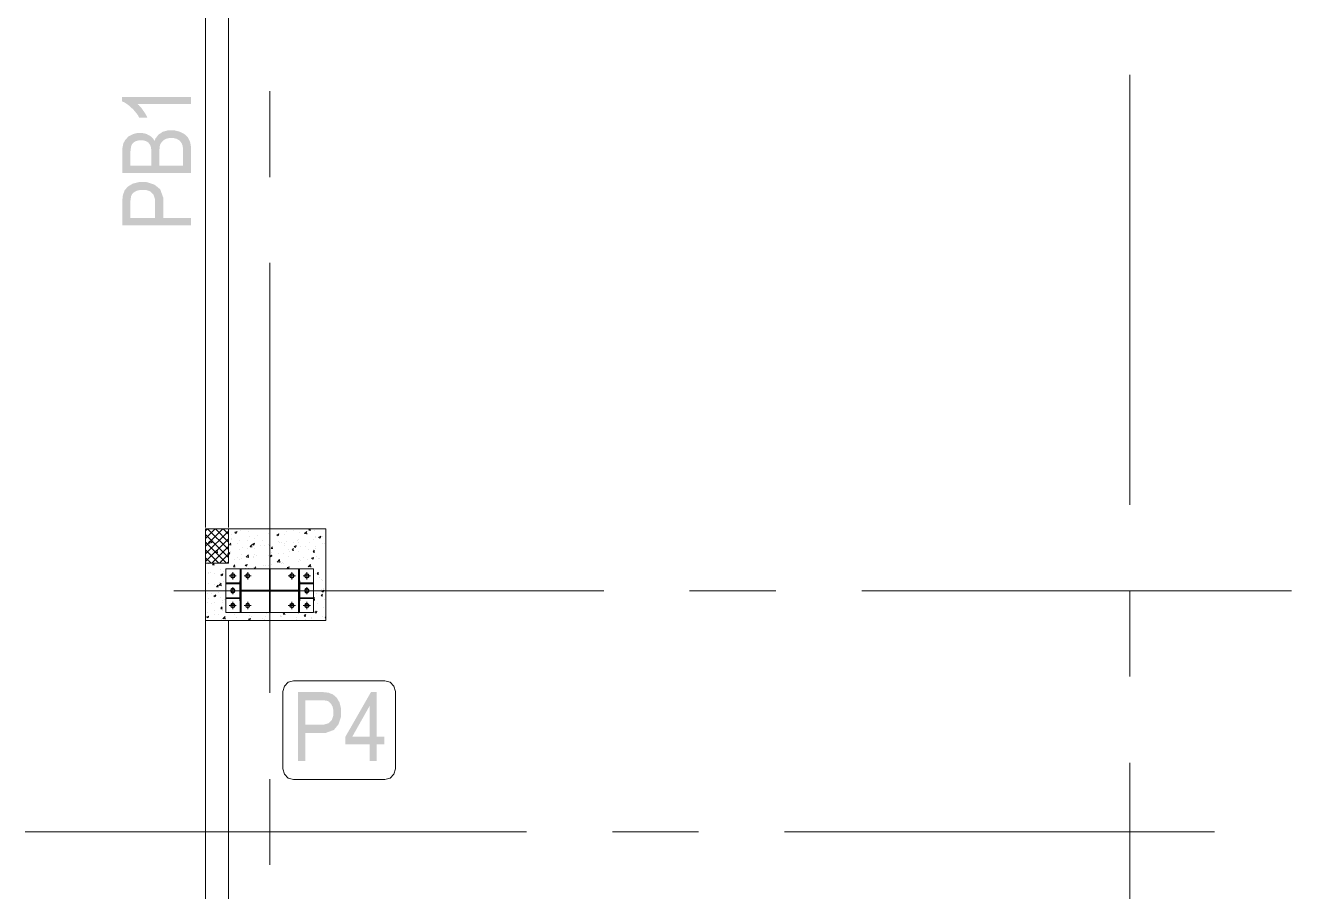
# Model space of a CAD drawing. Header units: millimetres. Extents: x 51.5 to 74.8, y 0.8 to 17.2.
# Drawn here: x 52.678 to 54.122, y 9.794 to 10.782 of the extents above; entities that cross this region are included whole.
import ezdxf

# ---------------------------------------------------------------- set-up
doc = ezdxf.new("R2010")
doc.units = ezdxf.units.MM
doc.layers.add('PDF_Geomertry', color=7, linetype='Continuous')
doc.layers.add('PDF_Solid Fills', color=7, linetype='Continuous')

msp = doc.modelspace()

# ---------------------------------------------------------------- hatches: boundary and pattern name
at = {"layer": 'PDF_Solid Fills', "transparency": 33554559}
msp.add_hatch(color=256, dxfattribs=at).paths.add_polyline_path([(52.8669, 10.7005), (52.8669, 10.6926), (52.8055, 10.6926), (52.8072, 10.6912), (52.8104, 10.6876), (52.812, 10.6852), (52.8137, 10.6829), (52.8162, 10.6787), (52.817, 10.6768), (52.8077, 10.6768), (52.8059, 10.6801), (52.8013, 10.6858), (52.7986, 10.6883), (52.7959, 10.6908), (52.7907, 10.6944), (52.7882, 10.6954), (52.7882, 10.7005)])
h = msp.add_hatch(color=256, dxfattribs=at)
h.paths.add_polyline_path([(52.8669, 10.6138), (52.7884, 10.6138), (52.7884, 10.638), (52.7884, 10.6416), (52.7895, 10.6474), (52.7907, 10.6497), (52.7919, 10.6518), (52.7954, 10.6554), (52.7977, 10.6566), (52.8002, 10.658), (52.8055, 10.6594), (52.8084, 10.6594), (52.8112, 10.6594), (52.8161, 10.6583), (52.8182, 10.657), (52.8204, 10.6559), (52.8238, 10.6526), (52.8251, 10.6504), (52.8262, 10.6531), (52.8297, 10.6576), (52.832, 10.6591), (52.8345, 10.6608), (52.8405, 10.6624), (52.8441, 10.6624), (52.8477, 10.6624), (52.854, 10.6609), (52.8566, 10.6595), (52.8594, 10.658), (52.8633, 10.6541), (52.8645, 10.6518), (52.8657, 10.6493), (52.8669, 10.6426), (52.8669, 10.6383)])
h.paths.add_polyline_path([(52.8576, 10.6223), (52.8576, 10.6384), (52.8576, 10.6411), (52.8572, 10.6449), (52.8566, 10.6462), (52.8559, 10.648), (52.8537, 10.6508), (52.852, 10.6518), (52.8505, 10.6527), (52.8465, 10.6537), (52.8441, 10.6537), (52.8419, 10.6537), (52.8382, 10.6527), (52.8366, 10.6519), (52.8351, 10.6509), (52.8329, 10.6484), (52.832, 10.6469), (52.8313, 10.6454), (52.8307, 10.6405), (52.8307, 10.6373), (52.8307, 10.6223)])
h.paths.add_polyline_path([(52.8215, 10.6223), (52.8215, 10.6363), (52.8215, 10.639), (52.8211, 10.6429), (52.8207, 10.6441), (52.8201, 10.6458), (52.8182, 10.6483), (52.8169, 10.6493), (52.8155, 10.6501), (52.8119, 10.6511), (52.8097, 10.6511), (52.8076, 10.6511), (52.804, 10.6502), (52.8026, 10.6494), (52.8012, 10.6486), (52.7993, 10.6463), (52.7987, 10.6449), (52.7983, 10.6437), (52.7977, 10.6388), (52.7977, 10.6352), (52.7977, 10.6223)])
h = msp.add_hatch(color=256, dxfattribs=at)
h.paths.add_polyline_path([(52.8669, 10.5541), (52.7884, 10.5541), (52.7884, 10.5784), (52.7884, 10.5827), (52.7891, 10.589), (52.79, 10.5911), (52.7909, 10.5938), (52.7947, 10.5983), (52.7975, 10.5999), (52.8002, 10.6016), (52.807, 10.6033), (52.8111, 10.6033), (52.8163, 10.6033), (52.825, 10.6005), (52.8283, 10.5979), (52.8316, 10.5951), (52.835, 10.5858), (52.835, 10.5791), (52.835, 10.5626), (52.8669, 10.5626)])
h.paths.add_polyline_path([(52.8258, 10.5626), (52.8258, 10.5793), (52.8258, 10.5833), (52.824, 10.589), (52.8222, 10.5908), (52.8204, 10.5927), (52.8151, 10.5945), (52.8115, 10.5945), (52.8091, 10.5945), (52.8051, 10.5936), (52.8034, 10.5927), (52.8018, 10.5918), (52.7995, 10.5897), (52.799, 10.5884), (52.7983, 10.587), (52.7977, 10.5824), (52.7977, 10.5791), (52.7977, 10.5626)])
h = msp.add_hatch(color=256, dxfattribs=at)
h.paths.add_polyline_path([(52.9887, 9.943), (52.9887, 10.0215), (53.013, 10.0215), (53.0173, 10.0215), (53.0236, 10.0208), (53.0257, 10.0199), (53.0284, 10.019), (53.0329, 10.0152), (53.0345, 10.0124), (53.0362, 10.0097), (53.0379, 10.0029), (53.0379, 9.999), (53.0379, 9.9936), (53.0351, 9.9849), (53.0325, 9.9816), (53.0297, 9.9783), (53.0204, 9.9749), (53.0137, 9.9749), (52.9972, 9.9749), (52.9972, 9.943)])
h.paths.add_polyline_path([(52.9972, 9.9843), (53.014, 9.9843), (53.0179, 9.9843), (53.0237, 9.9859), (53.0255, 9.9877), (53.0273, 9.9895), (53.0291, 9.9949), (53.0291, 9.9984), (53.0291, 10.0008), (53.0283, 10.0048), (53.0273, 10.0065), (53.0265, 10.0081), (53.0243, 10.0104), (53.023, 10.0111), (53.0218, 10.0116), (53.0172, 10.0122), (53.0138, 10.0122), (52.9972, 10.0122)])
h = msp.add_hatch(color=256, dxfattribs=at)
h.paths.add_polyline_path([(53.0707, 9.943), (53.0707, 9.9618), (53.0429, 9.9618), (53.0429, 9.9706), (53.072, 10.0215), (53.0787, 10.0215), (53.0787, 9.9706), (53.0873, 9.9706), (53.0873, 9.9618), (53.0787, 9.9618), (53.0787, 9.943)])
h.paths.add_polyline_path([(53.0707, 9.9706), (53.0707, 10.0061), (53.0507, 9.9706)])

# ---------------------------------------------------------------- linework, layer by layer
at = {"layer": 'PDF_Geomertry', "lineweight": 0}
for points in [[(52.8833, 10.2091), (52.8833, 11.0841)], [(52.9095, 10.2091), (52.9095, 11.0841)], [(53.9377, 10.2352), (53.9377, 10.7258)], [(52.9566, 10.6091), (52.9566, 10.7072)], [(52.9566, 10.0205), (52.9566, 10.5111)], [(52.9032, 10.2077), (52.8833, 10.188)], [(52.8944, 10.2077), (52.8833, 10.1968)], [(52.8855, 10.2077), (52.8833, 10.2056)], [(52.9095, 10.2052), (52.8833, 10.1791)], [(52.8833, 10.2013), (52.9095, 10.1751)], [(52.8857, 10.2077), (52.9095, 10.184)], [(52.8884, 10.2009), (52.8884, 10.2009)], [(52.8945, 10.2077), (52.9095, 10.1927)], [(52.8973, 10.2077), (52.8973, 10.2077)], [(52.9008, 10.2072), (52.9008, 10.2072)], [(52.9033, 10.2077), (52.9095, 10.2015)], [(52.9057, 10.2034), (52.9057, 10.2034)], [(52.9132, 10.2018), (52.9132, 10.2018)], [(52.9169, 10.2038), (52.9193, 10.2047)], [(52.9169, 10.2036), (52.9184, 10.2024), (52.9191, 10.2045)], [(52.9227, 10.2058), (52.9227, 10.2058)], [(52.9326, 10.2051), (52.9326, 10.2051)], [(52.934, 10.1995), (52.934, 10.1995)], [(52.9423, 10.2006), (52.9423, 10.2006)], [(52.9533, 10.2077), (52.9533, 10.2077)], [(52.9548, 10.2023), (52.9548, 10.2023)], [(52.9563, 10.1994), (52.9563, 10.1994)], [(52.9627, 10.2077), (52.9636, 10.2076)], [(52.9634, 10.2073), (52.9634, 10.2077)], [(52.9645, 10.2009), (52.9662, 10.1998), (52.9669, 10.2019)], [(52.9647, 10.2011), (52.967, 10.202)], [(52.9734, 10.2016), (52.9734, 10.2016)], [(52.9759, 10.2051), (52.9759, 10.2051)], [(52.9841, 10.2061), (52.9841, 10.2061)], [(52.9902, 10.2038), (52.9902, 10.2038)], [(52.9954, 10.2077), (52.9954, 10.2077)], [(52.9961, 10.2026), (52.999, 10.2022)], [(52.9962, 10.2023), (52.9987, 10.2049)], [(52.999, 10.2018), (52.9986, 10.2049)], [(53.0033, 10.2061), (53.0013, 10.2062), (53.0026, 10.2077)], [(53.0025, 10.2058), (53.002, 10.2077)], [(53.0075, 10.2063), (53.0075, 10.2063)], [(53.0123, 10.1983), (53.014, 10.1972), (53.0147, 10.1993)], [(53.0125, 10.1984), (53.0147, 10.1994)], [(52.8833, 10.197), (52.8833, 10.197)], [(52.9095, 10.1965), (52.8833, 10.1704)], [(52.8833, 10.1934), (52.8833, 10.1934)], [(52.8833, 10.1924), (52.9073, 10.1686)], [(52.8833, 10.1863), (52.8833, 10.1863)], [(52.8845, 10.1926), (52.8845, 10.1926)], [(52.8887, 10.1915), (52.8868, 10.1916), (52.8884, 10.1936)], [(52.8879, 10.1912), (52.8875, 10.1933)], [(52.888, 10.1898), (52.888, 10.1898)], [(52.889, 10.193), (52.8913, 10.194)], [(52.889, 10.1929), (52.8905, 10.1918), (52.8912, 10.1938)], [(52.9095, 10.1877), (52.8904, 10.1686)], [(52.892, 10.194), (52.892, 10.194)], [(52.8938, 10.1984), (52.8938, 10.1984)], [(52.8954, 10.1963), (52.8954, 10.1963)], [(52.9004, 10.1951), (52.9004, 10.1951)], [(52.9023, 10.1919), (52.9023, 10.1919)], [(52.9052, 10.1923), (52.9052, 10.1923)], [(52.9126, 10.1894), (52.9107, 10.1895), (52.9122, 10.1915)], [(52.9118, 10.1891), (52.9113, 10.1912)], [(52.913, 10.1968), (52.913, 10.1968)], [(52.913, 10.1956), (52.913, 10.1956)], [(52.9201, 10.1912), (52.9201, 10.1912)], [(52.9223, 10.1947), (52.9223, 10.1947)], [(52.9252, 10.1865), (52.9252, 10.1865)], [(52.9308, 10.1948), (52.9308, 10.1948)], [(52.9312, 10.1854), (52.9312, 10.1854)], [(52.9336, 10.1874), (52.9336, 10.1874)], [(52.9365, 10.1873), (52.9344, 10.1874), (52.9361, 10.1894)], [(52.9355, 10.187), (52.9351, 10.1891)], [(52.9366, 10.1902), (52.9383, 10.1891), (52.939, 10.1912)], [(52.9368, 10.1904), (52.9391, 10.1913)], [(52.9379, 10.1904), (52.9379, 10.1904)], [(52.9387, 10.1858), (52.9387, 10.1858)], [(52.9391, 10.1969), (52.9391, 10.1969)], [(52.9462, 10.1891), (52.9462, 10.1891)], [(52.9486, 10.1941), (52.9486, 10.1941)], [(52.9505, 10.1886), (52.9505, 10.1886)], [(52.9555, 10.1897), (52.9555, 10.1897)], [(52.9559, 10.1883), (52.9559, 10.1883)], [(52.9602, 10.1852), (52.9583, 10.1854), (52.9598, 10.1873)], [(52.9594, 10.1849), (52.959, 10.187)], [(52.9663, 10.1934), (52.9663, 10.1934)], [(52.9672, 10.1919), (52.9672, 10.1919)], [(52.97, 10.1919), (52.97, 10.1919)], [(52.973, 10.1906), (52.973, 10.1906)], [(52.9733, 10.1888), (52.9733, 10.1888)], [(52.9755, 10.193), (52.9755, 10.193)], [(52.9779, 10.1847), (52.9779, 10.1847)], [(52.9841, 10.1831), (52.982, 10.1833), (52.9837, 10.1852)], [(52.9832, 10.1829), (52.9829, 10.1849)], [(52.984, 10.1926), (52.984, 10.1926)], [(52.9844, 10.1876), (52.9861, 10.1865), (52.9868, 10.1884)], [(52.9845, 10.1877), (52.9868, 10.1887)], [(52.988, 10.1947), (52.988, 10.1947)], [(52.9893, 10.1952), (52.9893, 10.1952)], [(52.9898, 10.1927), (52.9898, 10.1927)], [(52.9911, 10.1881), (52.9911, 10.1881)], [(52.9973, 10.188), (52.9973, 10.188)], [(53.0002, 10.1844), (53.0002, 10.1844)], [(53.0018, 10.1919), (53.0018, 10.1919)], [(53.007, 10.1952), (53.007, 10.1952)], [(53.0086, 10.1854), (53.0086, 10.1854)], [(53.0087, 10.1986), (53.0087, 10.1986)], [(53.0087, 10.1874), (53.0087, 10.1874)], [(53.009, 10.1974), (53.009, 10.1974)], [(53.0166, 10.1913), (53.0166, 10.1913)], [(53.0173, 10.1986), (53.0173, 10.1986)], [(53.0195, 10.1911), (53.0195, 10.1911)], [(53.0207, 10.1876), (53.0207, 10.1876)], [(52.8833, 10.1837), (52.8984, 10.1686)], [(52.8833, 10.1809), (52.8833, 10.1809)], [(52.8833, 10.1755), (52.8833, 10.1755)], [(52.8833, 10.1748), (52.8897, 10.1686)], [(52.8876, 10.1788), (52.8876, 10.1788)], [(52.8887, 10.1795), (52.8887, 10.1795)], [(52.8916, 10.182), (52.8916, 10.182)], [(52.8925, 10.1787), (52.8925, 10.1787)], [(52.894, 10.1812), (52.897, 10.1808)], [(52.8941, 10.1809), (52.8968, 10.1836)], [(52.8955, 10.1705), (52.8955, 10.1705)], [(52.8969, 10.1804), (52.8966, 10.1836)], [(52.9095, 10.1788), (52.8991, 10.1686)], [(52.9004, 10.1713), (52.9004, 10.1713)], [(52.9043, 10.1837), (52.9043, 10.1837)], [(52.9045, 10.1702), (52.9045, 10.1702)], [(52.905, 10.1813), (52.905, 10.1813)], [(52.9065, 10.1787), (52.9065, 10.1787)], [(52.9095, 10.1701), (52.9079, 10.1686)], [(52.9087, 10.1795), (52.9104, 10.1784), (52.9111, 10.1804)], [(52.9088, 10.1797), (52.9112, 10.1806)], [(52.9118, 10.182), (52.9118, 10.182)], [(52.9165, 10.1733), (52.9165, 10.1733)], [(52.9198, 10.1747), (52.9198, 10.1747)], [(52.9215, 10.1726), (52.9215, 10.1726)], [(52.9219, 10.1837), (52.9219, 10.1837)], [(52.9243, 10.178), (52.9243, 10.178)], [(52.9248, 10.1744), (52.9248, 10.1744)], [(52.9295, 10.1758), (52.9325, 10.1752)], [(52.9297, 10.1754), (52.9322, 10.1781)], [(52.9325, 10.1749), (52.932, 10.1781)], [(52.9375, 10.1761), (52.9375, 10.1761)], [(52.9383, 10.1747), (52.9383, 10.1747)], [(52.9391, 10.178), (52.9391, 10.178)], [(52.9419, 10.1772), (52.9419, 10.1772)], [(52.9557, 10.1772), (52.9557, 10.1772)], [(52.9565, 10.1769), (52.9582, 10.1758), (52.9588, 10.1777)], [(52.9566, 10.177), (52.9588, 10.1779)], [(52.9584, 10.1788), (52.9584, 10.1788)], [(52.9586, 10.1813), (52.9586, 10.1813)], [(52.9597, 10.1765), (52.9597, 10.1765)], [(52.965, 10.1702), (52.9679, 10.1698)], [(52.9651, 10.1699), (52.9677, 10.1726)], [(52.9668, 10.1799), (52.9668, 10.1799)], [(52.9679, 10.1694), (52.9675, 10.1726)], [(52.9726, 10.1795), (52.9726, 10.1795)], [(52.9775, 10.1758), (52.9775, 10.1758)], [(52.9793, 10.1816), (52.9793, 10.1816)], [(52.989, 10.1706), (52.989, 10.1706)], [(52.9894, 10.1816), (52.9894, 10.1816)], [(52.9905, 10.173), (52.9905, 10.173)], [(52.9915, 10.1712), (52.9915, 10.1712)], [(52.9951, 10.1749), (52.9951, 10.1749)], [(52.9998, 10.1723), (52.9998, 10.1723)], [(53.0043, 10.1744), (53.0066, 10.1752)], [(53.0043, 10.1743), (53.0059, 10.1731), (53.0066, 10.1751)], [(53.0079, 10.1811), (53.0059, 10.1812), (53.0076, 10.1831)], [(53.0063, 10.1731), (53.0063, 10.1731)], [(53.0066, 10.1841), (53.0066, 10.1841)], [(53.007, 10.1808), (53.0066, 10.1829)], [(53.01, 10.1763), (53.01, 10.1763)], [(53.0125, 10.174), (53.0125, 10.174)], [(53.0129, 10.1743), (53.0129, 10.1743)], [(53.0207, 10.1798), (53.0207, 10.1798)], [(53.0207, 10.1751), (53.0207, 10.1751)], [(52.8833, 10.169), (52.8833, 10.169)], [(52.8833, 10.1648), (52.8833, 10.1648)], [(52.8833, 10.1618), (52.8833, 10.1618)], [(52.8833, 10.157), (52.8833, 10.157)], [(52.8868, 10.1574), (52.8868, 10.1574)], [(52.8868, 10.1568), (52.8868, 10.1568)], [(52.8872, 10.1677), (52.8872, 10.1677)], [(52.8893, 10.158), (52.8893, 10.158)], [(52.8934, 10.1665), (52.8913, 10.1666), (52.893, 10.1686)], [(52.8925, 10.1663), (52.892, 10.1684)], [(52.8937, 10.1563), (52.8937, 10.1563)], [(52.9, 10.1618), (52.9, 10.1618)], [(52.9007, 10.1554), (52.9023, 10.1543), (52.903, 10.1563)], [(52.9008, 10.1556), (52.903, 10.1565)], [(52.9041, 10.1593), (52.9041, 10.1593)], [(52.9066, 10.1601), (52.9066, 10.1601)], [(52.9105, 10.162), (52.9105, 10.162)], [(52.9144, 10.1501), (52.9144, 10.1583)], [(52.9172, 10.1644), (52.9152, 10.1645), (52.9168, 10.1665)], [(52.9163, 10.1641), (52.9159, 10.1662)], [(52.9215, 10.162), (52.9215, 10.162)], [(52.9218, 10.162), (52.9218, 10.162)], [(52.9286, 10.1662), (52.9302, 10.1651), (52.9309, 10.167)], [(52.9287, 10.1663), (52.9309, 10.1672)], [(52.9287, 10.163), (52.9287, 10.163)], [(52.9315, 10.1501), (52.9315, 10.1583)], [(52.9325, 10.163), (52.9325, 10.163)], [(52.9358, 10.162), (52.9358, 10.162)], [(52.9379, 10.1637), (52.9379, 10.1637)], [(52.9411, 10.1623), (52.939, 10.1624), (52.9407, 10.1644)], [(52.9401, 10.162), (52.9398, 10.1641)], [(52.9497, 10.1658), (52.9497, 10.1658)], [(52.9518, 10.1663), (52.9518, 10.1663)], [(52.9552, 10.1662), (52.9552, 10.1662)], [(52.958, 10.1668), (52.958, 10.1668)], [(52.9636, 10.162), (52.9636, 10.162)], [(52.9643, 10.162), (52.9645, 10.1623)], [(52.9705, 10.1684), (52.9705, 10.1684)], [(52.9712, 10.1697), (52.9712, 10.1697)], [(52.9722, 10.1684), (52.9722, 10.1684)], [(52.9763, 10.1637), (52.9787, 10.1645)], [(52.9763, 10.1634), (52.978, 10.1623), (52.9787, 10.1644)], [(52.9779, 10.162), (52.9779, 10.162)], [(52.9818, 10.1501), (52.9818, 10.1583)], [(52.9988, 10.1501), (52.9988, 10.1583)], [(53.0004, 10.1647), (53.0034, 10.1643)], [(53.0005, 10.1644), (53.0032, 10.167)], [(53.0033, 10.164), (53.003, 10.167)], [(53.0059, 10.162), (53.0059, 10.162)], [(53.0066, 10.1572), (53.0066, 10.1572)], [(53.0086, 10.1565), (53.0086, 10.1565)], [(53.0126, 10.1561), (53.0105, 10.1562), (53.0122, 10.1581)], [(53.0116, 10.1558), (53.0112, 10.1579)], [(53.0207, 10.1631), (53.0207, 10.1631)], [(52.8833, 10.154), (52.8833, 10.154)], [(52.8833, 10.1433), (52.8833, 10.1433)], [(52.8865, 10.1456), (52.8865, 10.1456)], [(52.8934, 10.1448), (52.8934, 10.1448)], [(52.898, 10.1415), (52.8959, 10.1416), (52.8976, 10.1436)], [(52.897, 10.1413), (52.8968, 10.1434)], [(52.8984, 10.1433), (52.9013, 10.1429)], [(52.8986, 10.143), (52.9012, 10.1458)], [(52.899, 10.147), (52.899, 10.147)], [(52.9013, 10.1426), (52.9009, 10.1456)], [(52.9037, 10.1481), (52.9037, 10.1481)], [(52.9066, 10.147), (52.9066, 10.147)], [(52.9104, 10.1541), (52.9184, 10.1541)], [(52.9144, 10.1412), (52.9144, 10.1331)], [(52.9226, 10.1472), (52.9238, 10.1486)], [(52.9226, 10.1477), (52.9234, 10.1486)], [(52.9226, 10.1484), (52.9229, 10.1486)], [(52.9226, 10.1466), (52.9238, 10.1479)], [(52.9226, 10.1461), (52.9238, 10.1473)], [(52.9226, 10.1454), (52.9238, 10.1468)], [(52.9226, 10.1448), (52.9238, 10.1462)], [(52.9226, 10.1443), (52.9238, 10.1455)], [(52.9226, 10.1437), (52.9238, 10.1449)], [(52.9226, 10.143), (52.9238, 10.1444)], [(52.9226, 10.1424), (52.9238, 10.1438)], [(52.9226, 10.1419), (52.9238, 10.1431)], [(52.9226, 10.1413), (52.9238, 10.1426)], [(52.9226, 10.1408), (52.9238, 10.142)], [(52.9226, 10.1401), (52.9238, 10.1415)], [(52.9273, 10.1541), (52.9355, 10.1541)], [(52.9858, 10.1541), (52.9777, 10.1541)], [(52.9893, 10.1476), (52.9904, 10.1486)], [(52.9893, 10.1481), (52.9898, 10.1486)], [(52.9893, 10.1469), (52.9907, 10.1483)], [(52.9893, 10.1463), (52.9907, 10.1477)], [(52.9893, 10.1458), (52.9907, 10.147)], [(52.9893, 10.1452), (52.9907, 10.1465)], [(52.9893, 10.1445), (52.9907, 10.1459)], [(52.9893, 10.144), (52.9907, 10.1454)], [(52.9893, 10.1434), (52.9907, 10.1447)], [(52.9893, 10.1429), (52.9907, 10.1441)], [(52.9893, 10.1423), (52.9907, 10.1436)], [(52.9893, 10.1416), (52.9907, 10.143)], [(52.9893, 10.1411), (52.9907, 10.1423)], [(52.9893, 10.1405), (52.9907, 10.1418)], [(52.9893, 10.1399), (52.9907, 10.1412)], [(53.0029, 10.1541), (52.9947, 10.1541)], [(52.9988, 10.1412), (52.9988, 10.1331)], [(53.0134, 10.1527), (53.0134, 10.1527)], [(53.0159, 10.1505), (53.0159, 10.1505)], [(53.0165, 10.1493), (53.0165, 10.1493)], [(53.0207, 10.1481), (53.0207, 10.1481)], [(53.0207, 10.1454), (53.0207, 10.1454)], [(53.3375, 10.1372), (52.8473, 10.1372)], [(52.8833, 10.1326), (52.8833, 10.1326)], [(52.8861, 10.1345), (52.8861, 10.1345)], [(52.8869, 10.1279), (52.8869, 10.1279)], [(52.8902, 10.134), (52.8902, 10.134)], [(52.8923, 10.1366), (52.8923, 10.1366)], [(52.8926, 10.1315), (52.895, 10.1324)], [(52.8926, 10.1313), (52.8943, 10.1302), (52.895, 10.1322)], [(52.8986, 10.1351), (52.8986, 10.1351)], [(52.9002, 10.1293), (52.9002, 10.1293)], [(52.9033, 10.137), (52.9033, 10.137)], [(52.9047, 10.1272), (52.9047, 10.1272)], [(52.9104, 10.1372), (52.9184, 10.1372)], [(52.9226, 10.1395), (52.9238, 10.1409)], [(52.9226, 10.139), (52.9238, 10.1402)], [(52.9226, 10.1384), (52.9238, 10.1397)], [(52.9226, 10.1377), (52.9238, 10.1391)], [(52.9226, 10.1372), (52.9238, 10.1386)], [(52.9226, 10.1366), (52.9238, 10.1379)], [(52.9226, 10.1355), (52.9238, 10.1368), (52.9247, 10.1376)], [(52.9226, 10.1361), (52.9238, 10.1373), (52.9241, 10.1376)], [(52.9226, 10.1348), (52.9238, 10.1362)], [(52.9226, 10.1343), (52.9238, 10.1355)], [(52.9226, 10.1337), (52.9238, 10.1349)], [(52.9226, 10.1331), (52.9238, 10.1344)], [(52.9226, 10.1324), (52.9238, 10.1338)], [(52.9226, 10.1319), (52.9238, 10.1333)], [(52.9226, 10.1313), (52.9238, 10.1326)], [(52.9226, 10.1308), (52.9238, 10.132)], [(52.9226, 10.1301), (52.9238, 10.1315)], [(52.9226, 10.1295), (52.9238, 10.1309)], [(52.9226, 10.129), (52.9238, 10.1302)], [(52.9226, 10.1284), (52.9238, 10.1297)], [(52.9226, 10.1279), (52.9238, 10.1291)], [(52.9226, 10.1272), (52.9238, 10.1286)], [(52.9226, 10.1266), (52.9238, 10.128)], [(52.9226, 10.1261), (52.9238, 10.1273)], [(52.9229, 10.1256), (52.9238, 10.1268)], [(52.9245, 10.1368), (52.9252, 10.1376)], [(52.9251, 10.1368), (52.9259, 10.1376)], [(52.9257, 10.1368), (52.9265, 10.1376)], [(52.9262, 10.1368), (52.927, 10.1376)], [(52.9269, 10.1368), (52.9276, 10.1376)], [(52.9275, 10.1368), (52.9282, 10.1376)], [(52.928, 10.1368), (52.9288, 10.1376)], [(52.9286, 10.1368), (52.9294, 10.1376)], [(52.9293, 10.1368), (52.93, 10.1376)], [(52.9298, 10.1368), (52.9305, 10.1376)], [(52.9304, 10.1368), (52.9312, 10.1376)], [(52.9309, 10.1368), (52.9318, 10.1376)], [(52.9315, 10.1368), (52.9323, 10.1376)], [(52.9322, 10.1368), (52.9329, 10.1376)], [(52.9327, 10.1368), (52.9336, 10.1376)], [(52.9333, 10.1368), (52.9341, 10.1376)], [(52.9338, 10.1368), (52.9347, 10.1376)], [(52.9345, 10.1368), (52.9352, 10.1376)], [(52.9351, 10.1368), (52.9358, 10.1376)], [(52.9357, 10.1368), (52.9365, 10.1376)], [(52.9362, 10.1368), (52.937, 10.1376)], [(52.9368, 10.1368), (52.9376, 10.1376)], [(52.9375, 10.1368), (52.9382, 10.1376)], [(52.938, 10.1368), (52.9388, 10.1376)], [(52.9386, 10.1368), (52.9394, 10.1376)], [(52.9391, 10.1368), (52.94, 10.1376)], [(52.9398, 10.1368), (52.9405, 10.1376)], [(52.9404, 10.1368), (52.9412, 10.1376)], [(52.9409, 10.1368), (52.9418, 10.1376)], [(52.9415, 10.1368), (52.9423, 10.1376)], [(52.9422, 10.1368), (52.9429, 10.1376)], [(52.9427, 10.1368), (52.9434, 10.1376)], [(52.9433, 10.1368), (52.9441, 10.1376)], [(52.9438, 10.1368), (52.9447, 10.1376)], [(52.9444, 10.1368), (52.9452, 10.1376)], [(52.9451, 10.1368), (52.9458, 10.1376)], [(52.9457, 10.1368), (52.9465, 10.1376)], [(52.9462, 10.1368), (52.947, 10.1376)], [(52.9468, 10.1368), (52.9476, 10.1376)], [(52.9475, 10.1368), (52.9482, 10.1376)], [(52.948, 10.1368), (52.9487, 10.1376)], [(52.9486, 10.1368), (52.9494, 10.1376)], [(52.9491, 10.1368), (52.95, 10.1376)], [(52.9498, 10.1368), (52.9505, 10.1376)], [(52.9504, 10.1368), (52.9511, 10.1376)], [(52.9509, 10.1368), (52.9518, 10.1376)], [(52.9515, 10.1368), (52.9523, 10.1376)], [(52.952, 10.1368), (52.9529, 10.1376)], [(52.9527, 10.1368), (52.9534, 10.1376)], [(52.9533, 10.1368), (52.9541, 10.1376)], [(52.9538, 10.1368), (52.9547, 10.1376)], [(52.9544, 10.1368), (52.9552, 10.1376)], [(52.9551, 10.1368), (52.9558, 10.1376)], [(52.9557, 10.1368), (52.9563, 10.1376)], [(52.9562, 10.1368), (52.957, 10.1376)], [(52.9568, 10.1368), (52.9576, 10.1376)], [(52.9575, 10.1368), (52.9582, 10.1376)], [(52.958, 10.1368), (52.9587, 10.1376)], [(52.9586, 10.1368), (52.9594, 10.1376)], [(52.9591, 10.1368), (52.96, 10.1376)], [(52.9597, 10.1368), (52.9605, 10.1376)], [(52.9604, 10.1368), (52.9611, 10.1376)], [(52.9609, 10.1368), (52.9618, 10.1376)], [(52.9615, 10.1368), (52.9623, 10.1376)], [(52.962, 10.1368), (52.9629, 10.1376)], [(52.9627, 10.1368), (52.9634, 10.1376)], [(52.9633, 10.1368), (52.964, 10.1376)], [(52.9638, 10.1368), (52.9647, 10.1376)], [(52.9644, 10.1368), (52.9652, 10.1376)], [(52.965, 10.1368), (52.9658, 10.1376)], [(52.9657, 10.1368), (52.9663, 10.1376)], [(52.9662, 10.1368), (52.967, 10.1376)], [(52.9668, 10.1368), (52.9676, 10.1376)], [(52.9673, 10.1368), (52.9682, 10.1376)], [(52.968, 10.1368), (52.9687, 10.1376)], [(52.9686, 10.1368), (52.9694, 10.1376)], [(52.9691, 10.1368), (52.97, 10.1376)], [(52.9697, 10.1368), (52.9705, 10.1376)], [(52.9704, 10.1368), (52.9711, 10.1376)], [(52.9709, 10.1368), (52.9716, 10.1376)], [(52.9715, 10.1368), (52.9723, 10.1376)], [(52.972, 10.1368), (52.9729, 10.1376)], [(52.9726, 10.1368), (52.9734, 10.1376)], [(52.9733, 10.1368), (52.974, 10.1376)], [(52.9738, 10.1368), (52.9747, 10.1376)], [(52.9744, 10.1368), (52.9752, 10.1376)], [(52.975, 10.1368), (52.9758, 10.1376)], [(52.9757, 10.1368), (52.9763, 10.1376)], [(52.9762, 10.1368), (52.9769, 10.1376)], [(52.9768, 10.1368), (52.9776, 10.1376)], [(52.9773, 10.1368), (52.9782, 10.1376)], [(52.978, 10.1368), (52.9787, 10.1376)], [(52.9786, 10.1368), (52.9793, 10.1376)], [(52.9791, 10.1368), (52.98, 10.1376)], [(52.9797, 10.1368), (52.9805, 10.1376)], [(52.9802, 10.1368), (52.9811, 10.1376)], [(52.9809, 10.1368), (52.9816, 10.1376)], [(52.9815, 10.1368), (52.9823, 10.1376)], [(52.982, 10.1368), (52.9829, 10.1376)], [(52.9826, 10.1368), (52.9834, 10.1376)], [(52.9833, 10.1368), (52.984, 10.1376)], [(52.9838, 10.1368), (52.9845, 10.1376)], [(52.9844, 10.1368), (52.9852, 10.1376)], [(52.985, 10.1368), (52.9858, 10.1376)], [(52.9855, 10.1368), (52.9863, 10.1376)], [(52.9862, 10.1368), (52.9869, 10.1376)], [(52.9868, 10.1368), (52.9876, 10.1376)], [(52.9873, 10.1368), (52.9882, 10.1376)], [(52.9879, 10.1368), (52.9887, 10.1376)], [(52.9886, 10.1368), (52.9893, 10.1376), (52.9907, 10.1388)], [(52.9891, 10.1368), (52.9893, 10.1369), (52.9907, 10.1383)], [(52.9893, 10.1393), (52.9907, 10.1406)], [(52.9893, 10.1387), (52.9907, 10.1401)], [(52.9893, 10.1381), (52.9907, 10.1394)], [(52.9893, 10.1363), (52.9907, 10.1377)], [(52.9893, 10.1358), (52.9907, 10.137)], [(52.9893, 10.1352), (52.9907, 10.1365)], [(52.9893, 10.1347), (52.9907, 10.1359)], [(52.9893, 10.134), (52.9907, 10.1354)], [(52.9893, 10.1334), (52.9907, 10.1347)], [(52.9893, 10.1329), (52.9907, 10.1341)], [(52.9893, 10.1323), (52.9907, 10.1336)], [(52.9893, 10.1316), (52.9907, 10.133)], [(52.9893, 10.1311), (52.9907, 10.1324)], [(52.9893, 10.1305), (52.9907, 10.1318)], [(52.9893, 10.1299), (52.9907, 10.1312)], [(52.9893, 10.1293), (52.9907, 10.1306)], [(52.9893, 10.1287), (52.9907, 10.1301)], [(52.9893, 10.1281), (52.9907, 10.1294)], [(52.9893, 10.1276), (52.9907, 10.1288)], [(52.9893, 10.127), (52.9907, 10.1283)], [(52.9893, 10.1263), (52.9907, 10.1277)], [(52.9893, 10.1258), (52.9907, 10.1272)], [(53.0029, 10.1372), (52.9947, 10.1372)], [(53.0066, 10.1283), (53.0076, 10.1293)], [(53.0066, 10.1266), (53.0077, 10.1263)], [(53.0072, 10.1374), (53.0072, 10.1374)], [(53.0077, 10.1261), (53.0073, 10.1293)], [(53.0098, 10.1343), (53.0098, 10.1343)], [(53.0172, 10.1311), (53.0151, 10.1312), (53.0168, 10.1331)], [(53.0155, 10.1386), (53.0155, 10.1386)], [(53.0162, 10.1309), (53.0159, 10.133)], [(53.0161, 10.1369), (53.0184, 10.1377)], [(53.0161, 10.1368), (53.0176, 10.1356), (53.0183, 10.1376)], [(53.0176, 10.1397), (53.0176, 10.1397)], [(53.0194, 10.127), (53.0194, 10.127)], [(53.0207, 10.1273), (53.0207, 10.1273)], [(53.5337, 10.1372), (53.4355, 10.1372)], [(54.1223, 10.1372), (53.6318, 10.1372)], [(53.9377, 10.0391), (53.9377, 10.1372)], [(52.8833, 10.1218), (52.8833, 10.1218)], [(52.8852, 10.1124), (52.8852, 10.1124)], [(52.8857, 10.1236), (52.8857, 10.1236)], [(52.8898, 10.122), (52.8898, 10.122)], [(52.8936, 10.1143), (52.8936, 10.1143)], [(52.894, 10.1234), (52.894, 10.1234)], [(52.9026, 10.1165), (52.9007, 10.1166), (52.9022, 10.1186)], [(52.9018, 10.1163), (52.9013, 10.1184)], [(52.9025, 10.1237), (52.9025, 10.1237)], [(52.9025, 10.1149), (52.9025, 10.1149)], [(52.9029, 10.1261), (52.9029, 10.1261)], [(52.9066, 10.1243), (52.9066, 10.1243)], [(52.9066, 10.1236), (52.9066, 10.1236)], [(52.9066, 10.1154), (52.9066, 10.1154)], [(52.9076, 10.1123), (52.9076, 10.1123)], [(52.9104, 10.1201), (52.9184, 10.1201)], [(52.9144, 10.1243), (52.9144, 10.1161)], [(52.9234, 10.1256), (52.9238, 10.1262)], [(52.9273, 10.1201), (52.9355, 10.1201)], [(52.9315, 10.1243), (52.9315, 10.1161)], [(52.9412, 10.1123), (52.9412, 10.1123)], [(52.9494, 10.1122), (52.9493, 10.1123), (52.9502, 10.1123)], [(52.9741, 10.1102), (52.972, 10.1104), (52.9737, 10.1123)], [(52.9732, 10.1101), (52.9729, 10.1122)], [(52.9858, 10.1201), (52.9777, 10.1201)], [(52.9818, 10.1243), (52.9818, 10.1161)], [(52.9898, 10.1256), (52.9907, 10.1265)], [(52.9904, 10.1256), (52.9907, 10.1259)], [(53.0029, 10.1201), (52.9947, 10.1201)], [(52.9972, 10.1123), (52.9972, 10.1123)], [(52.998, 10.1123), (52.998, 10.1123)], [(52.9988, 10.1243), (52.9988, 10.1161)], [(53.0066, 10.1134), (53.0066, 10.1134)], [(53.0068, 10.1254), (53.0068, 10.1254)], [(53.0079, 10.1126), (53.0095, 10.1115), (53.0102, 10.1136)], [(53.008, 10.1129), (53.0104, 10.1137)], [(53.0084, 10.1144), (53.0084, 10.1144)], [(53.0107, 10.114), (53.0107, 10.114)], [(53.0111, 10.1226), (53.0111, 10.1226)], [(53.018, 10.1181), (53.018, 10.1181)], [(53.0207, 10.1165), (53.0207, 10.1165)], [(53.0207, 10.1154), (53.0207, 10.1154)], [(52.8833, 10.1111), (52.8833, 10.1111)], [(52.8833, 10.1091), (52.8833, 10.1091)], [(52.8833, 9.1898), (52.8833, 10.1031)], [(52.8845, 10.1074), (52.8869, 10.1083)], [(52.8845, 10.1072), (52.8862, 10.1061), (52.8868, 10.1081)], [(52.8937, 10.1105), (52.8937, 10.1105)], [(52.898, 10.1102), (52.898, 10.1102)], [(52.902, 10.1038), (52.902, 10.1038)], [(52.9029, 10.1055), (52.9058, 10.1051)], [(52.903, 10.1052), (52.9057, 10.1079)], [(52.9058, 10.1047), (52.9054, 10.1079)], [(52.9095, 9.1898), (52.9095, 10.1031)], [(52.9158, 10.1095), (52.9158, 10.1095)], [(52.9191, 10.1062), (52.9191, 10.1062)], [(52.9291, 10.1031), (52.9291, 10.1031)], [(52.9323, 10.1048), (52.9347, 10.1056)], [(52.9323, 10.1045), (52.9338, 10.1034), (52.9345, 10.1055)], [(52.9336, 10.1087), (52.9336, 10.1087)], [(52.9359, 10.1083), (52.9359, 10.1083)], [(52.9479, 10.1056), (52.9479, 10.1056)], [(52.9504, 10.1045), (52.9504, 10.1045)], [(52.9512, 10.108), (52.9512, 10.108)], [(52.9532, 10.1108), (52.9532, 10.1108)], [(52.9562, 10.1068), (52.9562, 10.1068)], [(52.9687, 10.1084), (52.9687, 10.1084)], [(52.969, 10.1073), (52.969, 10.1073)], [(52.9697, 10.1079), (52.9697, 10.1079)], [(52.9711, 10.1031), (52.9711, 10.1031)], [(52.9851, 10.1031), (52.9851, 10.1031)], [(52.9866, 10.1043), (52.9866, 10.1043)], [(52.9868, 10.1065), (52.9868, 10.1065)], [(52.9891, 10.1112), (52.9891, 10.1112)], [(52.9897, 10.1112), (52.9897, 10.1112)], [(52.9979, 10.1081), (52.9959, 10.1083), (52.9976, 10.1102)], [(52.997, 10.108), (52.9966, 10.1101)], [(52.997, 10.1038), (52.997, 10.1038)], [(52.9979, 10.1031), (52.9979, 10.1031)], [(53.0038, 10.1068), (53.0038, 10.1068)], [(53.0044, 10.1058), (53.0044, 10.1058)], [(53.0165, 10.1072), (53.0165, 10.1072)], [(53.0207, 10.1061), (53.0198, 10.1062), (53.0207, 10.1073)], [(53.0207, 10.1068), (53.0205, 10.108)], [(53.0207, 10.1059), (53.0207, 10.1059)], [(53.9377, 9.4504), (53.9377, 9.9409)], [(52.9566, 9.8243), (52.9566, 9.9223)], [(52.6777, 9.8622), (53.2493, 9.8622)], [(53.3475, 9.8622), (53.4455, 9.8622)], [(53.5436, 9.8622), (54.0341, 9.8622)]]:
    msp.add_lwpolyline(points, dxfattribs=at)
for points in [[(52.9095, 10.2077), (52.8833, 10.2077), (52.8833, 10.1686), (52.9095, 10.1686), (52.9095, 10.2077)], [(52.8833, 10.1031), (52.8833, 10.2077), (53.0207, 10.2077), (53.0207, 10.1031), (52.8833, 10.1031)], [(52.8833, 10.2048), (52.8833, 10.2048), (52.8833, 10.2048)], [(52.8833, 10.204), (52.8833, 10.204), (52.8833, 10.204), (52.8833, 10.204)], [(52.8837, 10.2077), (52.8837, 10.2077), (52.8837, 10.2077)], [(52.894, 10.2077), (52.894, 10.2077), (52.894, 10.2077), (52.894, 10.2077)], [(52.9066, 10.2077), (52.9066, 10.2077), (52.9066, 10.2077)], [(52.9107, 10.2077), (52.9107, 10.2077), (52.9107, 10.2077), (52.9107, 10.2077)], [(52.9254, 10.2077), (52.9254, 10.2077), (52.9254, 10.2077)], [(52.9272, 10.2077), (52.9272, 10.2077), (52.9272, 10.2077), (52.9272, 10.2077)], [(52.9297, 10.2077), (52.9297, 10.2077), (52.9297, 10.2077)], [(52.9394, 10.2077), (52.9394, 10.2077), (52.9394, 10.2077)], [(52.9437, 10.2077), (52.9437, 10.2077), (52.9437, 10.2077), (52.9437, 10.2077)], [(52.9527, 10.2077), (52.9527, 10.2077), (52.9527, 10.2077), (52.9527, 10.2077)], [(52.9602, 10.2077), (52.9602, 10.2077), (52.9602, 10.2077), (52.9602, 10.2077)], [(52.9757, 10.2077), (52.9757, 10.2077), (52.9757, 10.2077), (52.9757, 10.2077)], [(52.9769, 10.2077), (52.9769, 10.2077), (52.9769, 10.2077), (52.9769, 10.2077)], [(52.9813, 10.2077), (52.9813, 10.2077), (52.9813, 10.2077)], [(52.9934, 10.2077), (52.9934, 10.2077), (52.9934, 10.2077), (52.9934, 10.2077)], [(52.9965, 10.2077), (52.9965, 10.2077), (52.9965, 10.2077)], [(52.9987, 10.2077), (52.9987, 10.2077), (52.9987, 10.2077), (52.9987, 10.2077)], [(53.01, 10.2077), (53.01, 10.2077), (53.01, 10.2077), (53.01, 10.2077)], [(53.0207, 10.199), (53.0207, 10.199), (53.0207, 10.199)], [(52.8833, 10.1929), (52.8833, 10.1929), (52.8833, 10.1929)], [(52.8833, 10.1869), (52.8833, 10.1869), (52.8833, 10.1869), (52.8833, 10.1869)], [(53.0207, 10.1904), (53.0207, 10.1904), (53.0207, 10.1904)], [(53.0207, 10.187), (53.0207, 10.187), (53.0207, 10.187)], [(52.8833, 10.1829), (52.8833, 10.1829), (52.8833, 10.1829)], [(52.8833, 10.1809), (52.8833, 10.1809), (52.8833, 10.1809)], [(52.8833, 10.1723), (52.8833, 10.1723), (52.8833, 10.1723), (52.8833, 10.1723)], [(52.8833, 10.1659), (52.8833, 10.1659), (52.8833, 10.1659)], [(52.9066, 10.1123), (53.0066, 10.1123), (53.0066, 10.162), (52.9066, 10.162), (52.9066, 10.1123)], [(52.9066, 10.1576), (52.9066, 10.1576), (52.9066, 10.1576)], [(52.9077, 10.162), (52.9077, 10.162), (52.9077, 10.162), (52.9077, 10.162)], [(52.9238, 10.1486), (52.9238, 10.162), (52.9229, 10.162), (52.9229, 10.1486), (52.9238, 10.1486)], [(52.9498, 10.162), (52.9498, 10.162), (52.9498, 10.162)], [(52.9561, 10.1376), (52.9561, 10.162), (52.9572, 10.162), (52.9572, 10.1376), (52.9561, 10.1376)], [(52.9638, 10.162), (52.9638, 10.162), (52.9638, 10.162), (52.9638, 10.162)], [(52.9893, 10.1486), (52.9893, 10.162), (52.9904, 10.162), (52.9904, 10.1486), (52.9893, 10.1486)], [(52.9918, 10.162), (52.9918, 10.162), (52.9918, 10.162)], [(53.0058, 10.162), (53.0058, 10.162), (53.0058, 10.162)], [(53.0066, 10.1612), (53.0066, 10.1612), (53.0066, 10.1612)], [(53.0066, 10.1583), (53.0066, 10.1583), (53.0066, 10.1583), (53.0066, 10.1583)], [(52.8833, 10.1512), (52.8833, 10.1512), (52.8833, 10.1512)], [(52.8833, 10.1451), (52.8833, 10.1451), (52.8833, 10.1451)], [(52.8833, 10.1448), (52.8833, 10.1448), (52.8833, 10.1448), (52.8833, 10.1448)], [(52.9066, 10.1451), (52.9226, 10.1451), (52.9226, 10.1462), (52.9066, 10.1462), (52.9066, 10.1451)], [(52.9238, 10.1256), (52.9226, 10.1256), (52.9226, 10.1486), (52.9238, 10.1486), (52.9238, 10.1256)], [(52.9893, 10.1256), (52.9907, 10.1256), (52.9907, 10.1486), (52.9893, 10.1486), (52.9893, 10.1256)], [(53.0066, 10.1451), (52.9907, 10.1451), (52.9907, 10.1462), (53.0066, 10.1462), (53.0066, 10.1451)], [(53.0066, 10.1519), (53.0066, 10.1519), (53.0066, 10.1519), (53.0066, 10.1519)], [(53.0066, 10.1493), (53.0066, 10.1493), (53.0066, 10.1493)], [(53.0066, 10.1466), (53.0066, 10.1466), (53.0066, 10.1466)], [(53.0066, 10.1411), (53.0066, 10.1411), (53.0066, 10.1411), (53.0066, 10.1411)], [(52.8833, 10.1406), (52.8833, 10.1406), (52.8833, 10.1406), (52.8833, 10.1406)], [(52.8833, 10.1331), (52.8833, 10.1331), (52.8833, 10.1331)], [(52.8833, 10.1301), (52.8833, 10.1301), (52.8833, 10.1301), (52.8833, 10.1301)], [(52.9066, 10.1362), (52.9066, 10.1362), (52.9066, 10.1362)], [(52.9066, 10.1291), (52.9226, 10.1291), (52.9226, 10.1281), (52.9066, 10.1281), (52.9066, 10.1291)], [(52.9238, 10.1368), (52.9893, 10.1368), (52.9893, 10.1376), (52.9238, 10.1376), (52.9238, 10.1368)], [(52.9561, 10.1368), (52.9561, 10.1123), (52.9572, 10.1123), (52.9572, 10.1368), (52.9561, 10.1368)], [(53.0066, 10.1291), (52.9907, 10.1291), (52.9907, 10.1281), (53.0066, 10.1281), (53.0066, 10.1291)], [(53.0066, 10.1373), (53.0066, 10.1373), (53.0066, 10.1373)], [(53.0066, 10.1372), (53.0066, 10.1372), (53.0066, 10.1372)], [(53.0066, 10.1361), (53.0066, 10.1361), (53.0066, 10.1361), (53.0066, 10.1361)], [(53.0066, 10.1304), (53.0066, 10.1304), (53.0066, 10.1304), (53.0066, 10.1304)], [(53.0207, 10.1393), (53.0207, 10.1393), (53.0207, 10.1393)], [(52.8833, 10.1237), (52.8833, 10.1237), (52.8833, 10.1237)], [(52.8833, 10.1211), (52.8833, 10.1211), (52.8833, 10.1211), (52.8833, 10.1211)], [(52.8833, 10.1197), (52.8833, 10.1197), (52.8833, 10.1197)], [(52.9066, 10.1259), (52.9066, 10.1259), (52.9066, 10.1259)], [(52.9112, 10.1123), (52.9112, 10.1123), (52.9112, 10.1123)], [(52.9187, 10.1123), (52.9187, 10.1123), (52.9187, 10.1123), (52.9187, 10.1123)], [(52.9238, 10.1256), (52.9238, 10.1123), (52.9229, 10.1123), (52.9229, 10.1256), (52.9238, 10.1256)], [(52.9272, 10.1123), (52.9272, 10.1123), (52.9272, 10.1123)], [(52.9279, 10.1123), (52.9279, 10.1123), (52.9279, 10.1123)], [(52.9418, 10.1123), (52.9418, 10.1123), (52.9418, 10.1123), (52.9418, 10.1123)], [(52.9444, 10.1123), (52.9444, 10.1123), (52.9444, 10.1123)], [(52.9609, 10.1123), (52.9609, 10.1123), (52.9609, 10.1123)], [(52.9647, 10.1123), (52.9647, 10.1123), (52.9647, 10.1123), (52.9647, 10.1123)], [(52.9775, 10.1123), (52.9775, 10.1123), (52.9775, 10.1123)], [(52.9832, 10.1123), (52.9832, 10.1123), (52.9832, 10.1123)], [(52.9877, 10.1123), (52.9877, 10.1123), (52.9877, 10.1123), (52.9877, 10.1123)], [(52.9893, 10.1256), (52.9893, 10.1123), (52.9904, 10.1123), (52.9904, 10.1256), (52.9893, 10.1256)], [(52.9941, 10.1123), (52.9941, 10.1123), (52.9941, 10.1123)], [(52.9984, 10.1123), (52.9984, 10.1123), (52.9984, 10.1123)], [(53.0066, 10.1255), (53.0066, 10.1255), (53.0066, 10.1255), (53.0066, 10.1255)], [(53.0066, 10.1254), (53.0066, 10.1254), (53.0066, 10.1254), (53.0066, 10.1254)], [(53.0066, 10.1197), (53.0066, 10.1197), (53.0066, 10.1197), (53.0066, 10.1197)], [(53.0066, 10.1162), (53.0066, 10.1162), (53.0066, 10.1162), (53.0066, 10.1162)], [(53.0066, 10.1149), (53.0066, 10.1149), (53.0066, 10.1149)], [(52.8833, 10.1091), (52.8833, 10.1091), (52.8833, 10.1091), (52.8833, 10.1091)], [(52.887, 10.1031), (52.887, 10.1031), (52.887, 10.1031)], [(52.9011, 10.1031), (52.9011, 10.1031), (52.9011, 10.1031)], [(52.9151, 10.1031), (52.9151, 10.1031), (52.9151, 10.1031), (52.9151, 10.1031)], [(52.928, 10.1031), (52.928, 10.1031), (52.928, 10.1031)], [(52.943, 10.1031), (52.943, 10.1031), (52.943, 10.1031)], [(52.9519, 10.1031), (52.9519, 10.1031), (52.9519, 10.1031)], [(52.957, 10.1031), (52.957, 10.1031), (52.957, 10.1031), (52.957, 10.1031)], [(52.9748, 10.1031), (52.9748, 10.1031), (52.9748, 10.1031)], [(52.9991, 10.1031), (52.9991, 10.1031), (52.9991, 10.1031)], [(53.0132, 10.1031), (53.0132, 10.1031), (53.0132, 10.1031), (53.0132, 10.1031)], [(53.0188, 10.1031), (53.0188, 10.1031), (53.0188, 10.1031)], [(53.0207, 10.1033), (53.0207, 10.1033)], [(52.9836, 10.0344), (53.0879, 10.0344), (53.0938, 10.0327), (53.0983, 10.0283), (53.1, 10.0223), (53.1, 9.9338), (53.0983, 9.9277), (53.0938, 9.9233), (53.0879, 9.9218), (52.9836, 9.9218), (52.9776, 9.9233), (52.9732, 9.9277), (52.9715, 9.9338), (52.9715, 10.0223), (52.9732, 10.0283), (52.9776, 10.0327), (52.9836, 10.0344)]]:
    msp.add_lwpolyline(points, close=True, dxfattribs=at)
for centre, radius in [((52.9144, 10.1541), 0.0025), ((52.9144, 10.1541), 0.00208), ((52.9818, 10.1541), 0.0025), ((52.9818, 10.1541), 0.00208), ((52.9144, 10.1372), 0.0025), ((52.9144, 10.1372), 0.00208), ((52.9144, 10.1201), 0.00208), ((52.9818, 10.1201), 0.00208)]:
    msp.add_circle(centre, radius, dxfattribs=at)
for points in [[(52.9338, 10.1541), (52.9338, 10.1555), (52.9327, 10.1566), (52.9315, 10.1566), (52.9301, 10.1566), (52.929, 10.1555), (52.929, 10.1541), (52.929, 10.1527), (52.9301, 10.1516), (52.9315, 10.1516), (52.9327, 10.1516), (52.9338, 10.1527), (52.9338, 10.1541)], [(52.9336, 10.1541), (52.9336, 10.1554), (52.9326, 10.1562), (52.9315, 10.1562), (52.9302, 10.1562), (52.9293, 10.1554), (52.9293, 10.1541), (52.9293, 10.153), (52.9302, 10.152), (52.9315, 10.152), (52.9326, 10.152), (52.9336, 10.153), (52.9336, 10.1541)], [(53.0012, 10.1541), (53.0012, 10.1555), (53.0001, 10.1566), (52.9988, 10.1566), (52.9975, 10.1566), (52.9963, 10.1555), (52.9963, 10.1541), (52.9963, 10.1527), (52.9975, 10.1516), (52.9988, 10.1516), (53.0001, 10.1516), (53.0012, 10.1527), (53.0012, 10.1541)], [(53.0009, 10.1541), (53.0009, 10.1554), (53, 10.1562), (52.9988, 10.1562), (52.9976, 10.1562), (52.9966, 10.1554), (52.9966, 10.1541), (52.9966, 10.153), (52.9976, 10.152), (52.9988, 10.152), (53, 10.152), (53.0009, 10.153), (53.0009, 10.1541)], [(53.0012, 10.1372), (53.0012, 10.1386), (53.0001, 10.1397), (52.9988, 10.1397), (52.9975, 10.1397), (52.9963, 10.1386), (52.9963, 10.1372), (52.9963, 10.1358), (52.9975, 10.1347), (52.9988, 10.1347), (53.0001, 10.1347), (53.0012, 10.1358), (53.0012, 10.1372)], [(53.0009, 10.1372), (53.0009, 10.1383), (53, 10.1393), (52.9988, 10.1393), (52.9976, 10.1393), (52.9966, 10.1383), (52.9966, 10.1372), (52.9966, 10.1361), (52.9976, 10.1351), (52.9988, 10.1351), (53, 10.1351), (53.0009, 10.1361), (53.0009, 10.1372)], [(52.9169, 10.1201), (52.9169, 10.1215), (52.9158, 10.1226), (52.9144, 10.1226), (52.913, 10.1226), (52.9119, 10.1215), (52.9119, 10.1201), (52.9119, 10.1188), (52.913, 10.1177), (52.9144, 10.1177), (52.9158, 10.1177), (52.9169, 10.1188), (52.9169, 10.1201)], [(52.9338, 10.1201), (52.9338, 10.1215), (52.9327, 10.1226), (52.9315, 10.1226), (52.9301, 10.1226), (52.929, 10.1215), (52.929, 10.1201), (52.929, 10.1188), (52.9301, 10.1177), (52.9315, 10.1177), (52.9327, 10.1177), (52.9338, 10.1188), (52.9338, 10.1201)], [(52.9336, 10.1201), (52.9336, 10.1213), (52.9326, 10.1222), (52.9315, 10.1222), (52.9302, 10.1222), (52.9293, 10.1213), (52.9293, 10.1201), (52.9293, 10.119), (52.9302, 10.118), (52.9315, 10.118), (52.9326, 10.118), (52.9336, 10.119), (52.9336, 10.1201)], [(52.9843, 10.1201), (52.9843, 10.1215), (52.9832, 10.1226), (52.9818, 10.1226), (52.9804, 10.1226), (52.9793, 10.1215), (52.9793, 10.1201), (52.9793, 10.1188), (52.9804, 10.1177), (52.9818, 10.1177), (52.9832, 10.1177), (52.9843, 10.1188), (52.9843, 10.1201)], [(53.0012, 10.1201), (53.0012, 10.1215), (53.0001, 10.1226), (52.9988, 10.1226), (52.9975, 10.1226), (52.9963, 10.1215), (52.9963, 10.1201), (52.9963, 10.1188), (52.9975, 10.1177), (52.9988, 10.1177), (53.0001, 10.1177), (53.0012, 10.1188), (53.0012, 10.1201)], [(53.0009, 10.1201), (53.0009, 10.1213), (53, 10.1222), (52.9988, 10.1222), (52.9976, 10.1222), (52.9966, 10.1213), (52.9966, 10.1201), (52.9966, 10.119), (52.9976, 10.118), (52.9988, 10.118), (53, 10.118), (53.0009, 10.119), (53.0009, 10.1201)]]:
    msp.add_open_spline(points, degree=3, knots=[0, 0, 0, 0, 1, 1, 1, 2, 2, 2, 3, 3, 3, 4, 4, 4, 4], dxfattribs=at)

doc.saveas('drawing.dxf')
